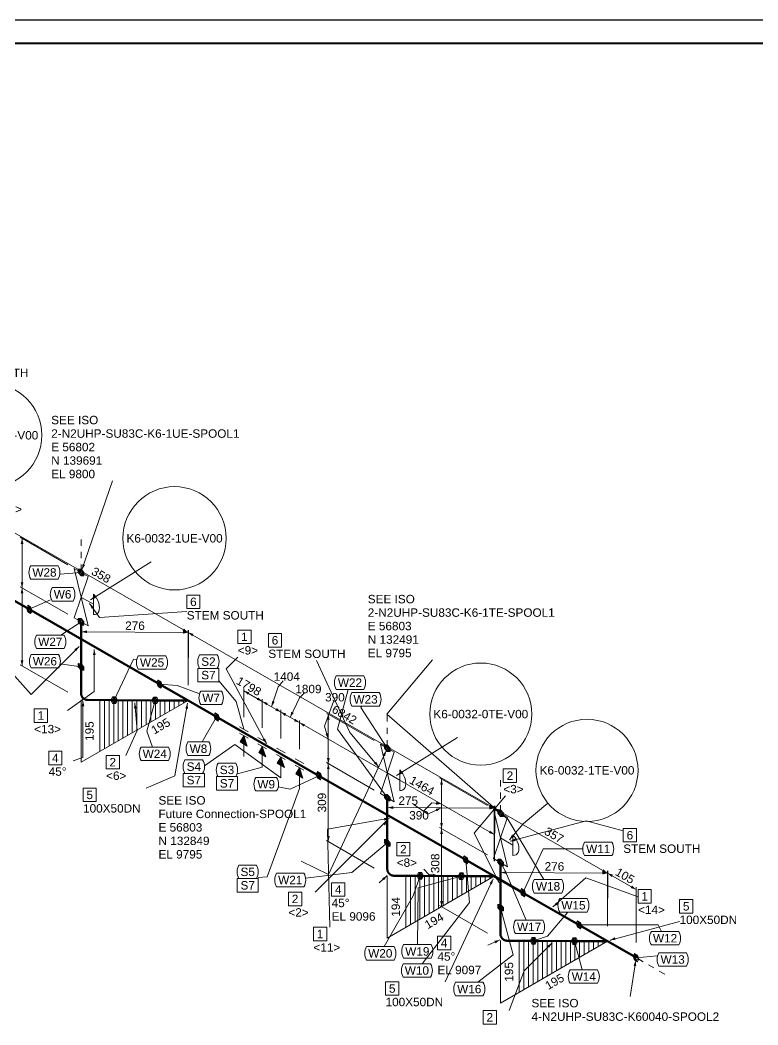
# Model space of a CAD drawing. Header units: metres. Extents: x 6 to 600, y 9 to 429.
# Drawn here: x 189.5 to 391, y 154.8 to 429.1 of the extents above; entities that cross this region are included whole.
import ezdxf
from ezdxf.enums import TextEntityAlignment as Align

# ---------------------------------------------------------------- set-up
doc = ezdxf.new("R2010")
doc.units = ezdxf.units.M
doc.header["$MEASUREMENT"] = 0
for name, color, linetype, lineweight in [('CONTINUATION', 7, 'Continuous', 0), ('DIM', 7, 'Continuous', 0), ('INSTRUMENT', 3, 'Continuous', 20), ('JONTNO', 2, 'Continuous', 0), ('LEADLINE', 2, 'Continuous', 0), ('MESSAGE', 2, 'Continuous', 0), ('Pipe', 1, 'Continuous', 50), ('PTNO', 2, 'Continuous', 0), ('SKEW_HATCH', 7, 'Continuous', 20), ('SYMBOL', 7, 'Continuous', 0)]:
    doc.layers.add(name, color=color, linetype=linetype, lineweight=lineweight)
doc.styles.add('Arial', font='')
doc.styles.get('Arial').set_extended_font_data('Arial')

msp = doc.modelspace()

# ---------------------------------------------------------------- linework, layer by layer
msp.add_lwpolyline([(6.22, 9.07), (600.22, 9.07), (600.22, 429.07), (6.22, 429.07)], close=True)
msp.add_lwpolyline([(12.57, 15.42, 0.508, 0.508, 0), (593.87, 15.42, 0.508, 0.508, 0), (593.87, 422.72, 0.508, 0.508, 0), (12.57, 422.72, 0.508, 0.508, 0)], format="xyseb", close=True)
at = {"layer": 'CONTINUATION'}
for points in [[(206.19, 287.33), (206.19, 285.63)], [(206.19, 283.93), (206.19, 282.23)], [(206.19, 280.53), (206.19, 278.83)], [(289.83, 239.36), (289.83, 237.66)], [(289.83, 235.96), (289.83, 234.26)], [(289.83, 232.56), (289.83, 230.86)], [(320.75, 221.63), (320.75, 219.93)], [(320.75, 218.23), (320.75, 216.53)], [(320.75, 214.83), (320.75, 213.13)], [(359.68, 172.09), (358.21, 172.94)], [(362.63, 170.4), (361.15, 171.25)], [(365.58, 168.71), (364.1, 169.55)]]:
    msp.add_lwpolyline(points, dxfattribs=at)
at = {"layer": 'DIM'}
for p, q in [((235.41, 261.97), (184.21, 291.33)), ((202.59, 280.41), (189.56, 287.93)), ((190.08, 287.63), (190.08, 274.13)), ((202.59, 266.91), (189.56, 274.43)), ((202.59, 266.91), (189.56, 274.43)), ((190.08, 274.13), (190.08, 252.83)), ((206.22, 247.69), (206.3, 262.73)), ((206.3, 262.13), (235.51, 261.97)), ((235.41, 247.53), (235.41, 262.57)), ((235.41, 247.53), (235.41, 262.57)), ((319.04, 214), (235.41, 261.97)), ((235.43, 247.53), (235.52, 262.57)), ((202.59, 245.61), (189.56, 253.13)), ((250.62, 238.81), (250.62, 246.65)), ((255.68, 243.14), (250.62, 246.05)), ((255.68, 235.9), (255.68, 243.74)), ((255.68, 235.9), (255.68, 243.74)), ((260.75, 240.23), (255.68, 243.14)), ((260.75, 232.99), (260.75, 240.83)), ((260.75, 232.99), (260.75, 240.83)), ((265.82, 237.33), (260.75, 240.23)), ((286.23, 232.44), (273.2, 239.96)), ((273.72, 239.66), (273.72, 226.16)), ((265.82, 230.08), (265.82, 237.93)), ((265.82, 230.08), (265.82, 237.93)), ((319.04, 206.8), (265.82, 237.33)), ((286.23, 218.94), (273.2, 226.46)), ((286.23, 218.94), (273.2, 226.46)), ((273.72, 226.16), (273.72, 204.86)), ((317.15, 214.71), (304.12, 222.23)), ((304.64, 221.93), (304.64, 208.43)), ((289.85, 199.72), (289.94, 214.76)), ((289.93, 214.16), (319.15, 214)), ((319.04, 199.56), (319.04, 214.6)), ((319.04, 199.56), (319.04, 214.6)), ((349.96, 196.26), (319.04, 214)), ((319.07, 199.56), (319.15, 214.6)), ((317.15, 201.21), (304.12, 208.73)), ((317.15, 201.21), (304.12, 208.73)), ((304.64, 208.43), (304.64, 187.13)), ((319.04, 199.56), (319.04, 207.4)), ((286.23, 197.64), (273.2, 205.16)), ((320.77, 181.99), (320.86, 197.03)), ((320.85, 196.43), (350.07, 196.26)), ((349.96, 181.82), (349.96, 196.86)), ((349.96, 181.82), (349.96, 196.86)), ((357.77, 191.79), (349.96, 196.26)), ((349.99, 181.82), (350.07, 196.86)), ((357.77, 177.34), (357.77, 192.39)), ((317.15, 179.91), (304.12, 187.43))]:
    msp.add_line(p, q, dxfattribs=at)
for points in [[(190.08, 287.63), (190.46, 286.13), (189.71, 286.13)], [(190.08, 274.13), (189.71, 275.63), (190.46, 275.63)], [(190.08, 274.13), (190.46, 272.63), (189.71, 272.63)], [(206.3, 262.13), (207.8, 262.5), (207.79, 261.75)], [(235.41, 261.97), (233.92, 262.39), (234.29, 263.04)], [(235.51, 261.97), (234.01, 261.6), (234.02, 262.35)], [(235.41, 261.97), (236.9, 261.55), (236.52, 260.9)], [(190.08, 252.83), (189.71, 254.33), (190.46, 254.33)], [(250.62, 246.05), (252.1, 245.63), (251.73, 244.98)], [(255.68, 243.14), (254.2, 243.56), (254.57, 244.21)], [(255.68, 243.14), (257.17, 242.72), (256.8, 242.07)], [(260.75, 240.23), (259.27, 240.65), (259.64, 241.3)], [(260.75, 240.23), (262.24, 239.81), (261.87, 239.16)], [(273.72, 239.66), (274.09, 238.16), (273.34, 238.16)], [(265.82, 237.33), (264.33, 237.75), (264.71, 238.4)], [(265.82, 237.33), (267.31, 236.9), (266.94, 236.25)], [(273.72, 226.16), (273.34, 227.66), (274.09, 227.66)], [(273.72, 226.16), (274.09, 224.66), (273.34, 224.66)], [(304.64, 221.93), (305.01, 220.43), (304.26, 220.43)], [(289.93, 214.16), (291.43, 214.53), (291.43, 213.78)], [(319.04, 214), (317.56, 214.42), (317.93, 215.07)], [(319.15, 214), (317.65, 213.63), (317.65, 214.38)], [(319.04, 214), (320.53, 213.58), (320.16, 212.93)], [(304.64, 208.43), (304.26, 209.93), (305.01, 209.93)], [(304.64, 208.43), (305.01, 206.93), (304.26, 206.93)], [(273.72, 204.86), (273.34, 206.36), (274.09, 206.36)], [(319.04, 206.8), (317.56, 207.22), (317.93, 207.87)], [(320.85, 196.43), (322.35, 196.79), (322.35, 196.04)], [(349.96, 196.26), (348.48, 196.68), (348.85, 197.34)], [(350.07, 196.26), (348.57, 195.9), (348.57, 196.65)], [(349.96, 196.26), (351.45, 195.84), (351.08, 195.19)], [(357.77, 191.79), (356.28, 192.21), (356.66, 192.86)], [(304.64, 187.13), (304.26, 188.63), (305.01, 188.63)]]:
    msp.add_solid(points, dxfattribs=at)
at = {"layer": 'INSTRUMENT'}
for points in [[(208.1, 263.73), (204.3, 279.42)], [(204.3, 279.42), (206.19, 278.33)], [(208.1, 277.23), (204.3, 265.92)], [(206.19, 278.33), (208.1, 277.23)], [(206.17, 271.59), (209.58, 269.63)], [(209.58, 272.44), (210.03, 271.9)], [(209.58, 272.44), (209.58, 266.81)], [(210.03, 271.9), (210.44, 271.29)], [(210.44, 271.29), (210.77, 270.64)], [(210.77, 270.64), (211.02, 269.95)], [(211.02, 269.95), (211.16, 269.31)], [(211.16, 269.31), (211.22, 268.68)], [(210.03, 266.82), (209.58, 266.81)], [(210.44, 266.96), (210.03, 266.82)], [(210.77, 267.23), (210.44, 266.96)], [(211.02, 267.62), (210.77, 267.23)], [(211.16, 268.11), (211.02, 267.62)], [(211.22, 268.68), (211.16, 268.11)], [(204.3, 265.92), (208.1, 263.73)], [(291.74, 215.76), (287.94, 231.45)], [(287.94, 231.45), (289.83, 230.36)], [(289.83, 230.36), (291.74, 229.26)], [(291.74, 229.26), (287.94, 217.95)], [(289.81, 223.62), (293.22, 221.65)], [(293.22, 224.47), (293.67, 223.93)], [(293.22, 224.47), (293.22, 218.84)], [(293.67, 223.93), (294.08, 223.32)], [(294.08, 223.32), (294.41, 222.67)], [(294.41, 222.67), (294.66, 221.98)], [(294.66, 219.65), (294.41, 219.26)], [(294.66, 221.98), (294.8, 221.34)], [(294.8, 220.14), (294.66, 219.65)], [(294.8, 221.34), (294.86, 220.71)], [(294.86, 220.71), (294.8, 220.14)], [(287.94, 217.95), (291.74, 215.76)], [(293.67, 218.85), (293.22, 218.84)], [(294.08, 218.99), (293.67, 218.85)], [(294.41, 219.26), (294.08, 218.99)], [(322.66, 198.02), (318.86, 213.72)], [(318.86, 213.72), (320.75, 212.63)], [(322.66, 211.52), (318.86, 200.22)], [(320.75, 212.63), (322.66, 211.52)], [(320.73, 205.89), (324.14, 203.92)], [(324.14, 206.73), (324.59, 206.19)], [(324.14, 206.73), (324.14, 201.11)], [(324.59, 206.19), (325, 205.58)], [(325, 205.58), (325.33, 204.93)], [(325.33, 204.93), (325.58, 204.25)], [(325.58, 204.25), (325.72, 203.6)], [(325.72, 203.6), (325.78, 202.97)], [(325.78, 202.97), (325.72, 202.4)], [(318.86, 200.22), (322.66, 198.02)], [(324.59, 201.12), (324.14, 201.11)], [(325, 201.25), (324.59, 201.12)], [(325.33, 201.52), (325, 201.25)], [(325.58, 201.92), (325.33, 201.52)], [(325.72, 202.4), (325.58, 201.92)]]:
    msp.add_lwpolyline(points, dxfattribs=at)
at = {"layer": 'JONTNO'}
for p, q in [((192.45, 280.16), (199.94, 280.16)), ((192.45, 276.48), (199.94, 276.48)), ((198.29, 274.19), (204.01, 274.19)), ((198.29, 270.51), (204.01, 270.51)), ((194.05, 261.23), (201.55, 261.23)), ((192.57, 255.93), (200.07, 255.93)), ((194.05, 257.55), (201.55, 257.55)), ((221.83, 255.59), (229.33, 255.59)), ((238.55, 255.83), (243.38, 255.83)), ((192.57, 252.25), (200.07, 252.25)), ((221.83, 251.91), (229.33, 251.91)), ((238.55, 252.15), (243.38, 252.15)), ((275.88, 250.09), (283.37, 250.09)), ((238.86, 245.95), (244.58, 245.95)), ((275.88, 246.41), (283.37, 246.41)), ((280.15, 245.53), (287.64, 245.53)), ((238.86, 242.27), (244.58, 242.27)), ((280.15, 241.85), (287.64, 241.85)), ((222.57, 230.66), (230.07, 230.66)), ((235.39, 232.06), (241.1, 232.06)), ((235.39, 228.38), (241.1, 228.38)), ((222.57, 226.98), (230.07, 226.98)), ((234.57, 227.17), (239.4, 227.17)), ((243.62, 226.28), (248.45, 226.28)), ((234.57, 223.49), (239.4, 223.49)), ((243.62, 222.6), (248.45, 222.6)), ((253.89, 222.37), (259.6, 222.37)), ((253.89, 218.69), (259.6, 218.69)), ((343.69, 204.72), (351.18, 204.72)), ((343.69, 201.04), (351.18, 201.04)), ((249.28, 198.45), (254.11, 198.45)), ((249.28, 194.77), (254.11, 194.77)), ((259.57, 196.22), (267.07, 196.22)), ((259.57, 192.54), (267.07, 192.54)), ((329.97, 194.5), (337.46, 194.5)), ((329.97, 190.82), (337.46, 190.82)), ((336.91, 189.33), (344.4, 189.33)), ((336.91, 185.65), (344.4, 185.65)), ((324.81, 183.43), (332.3, 183.43)), ((324.81, 179.75), (332.3, 179.75)), ((361.93, 180.33), (369.43, 180.33)), ((284.16, 176.21), (291.66, 176.21)), ((294.28, 176.74), (301.77, 176.74)), ((361.93, 176.65), (369.43, 176.65)), ((294.28, 173.06), (301.77, 173.06)), ((364.01, 174.53), (371.5, 174.53)), ((284.16, 172.53), (291.66, 172.53)), ((294.16, 171.53), (301.65, 171.53)), ((364.01, 170.85), (371.5, 170.85)), ((294.16, 167.85), (301.65, 167.85)), ((339.75, 169.87), (347.24, 169.87)), ((308.47, 166.46), (315.96, 166.46)), ((339.75, 166.19), (347.24, 166.19)), ((308.47, 162.78), (315.96, 162.78))]:
    msp.add_line(p, q, dxfattribs=at)
for points in [[(238.09, 248.47), (238.09, 252.15), (243.84, 252.15), (243.84, 248.47)], [(234.11, 219.81), (234.11, 223.49), (239.86, 223.49), (239.86, 219.81)], [(243.16, 218.92), (243.16, 222.6), (248.91, 222.6), (248.91, 218.92)], [(248.82, 191.09), (248.82, 194.77), (254.57, 194.77), (254.57, 191.09)]]:
    msp.add_lwpolyline(points, close=True, dxfattribs=at)
for centre, start, end in [((195.64, 278.32), 150, 210), ((196.76, 278.32), 330, 30), ((201.48, 272.35), 150, 210), ((200.82, 272.35), 330, 30), ((197.24, 259.39), 150, 210), ((198.36, 259.39), 330, 30), ((195.76, 254.09), 150, 210), ((196.88, 254.09), 330, 30), ((225.02, 253.75), 150, 210), ((226.14, 253.75), 330, 30), ((241.74, 253.99), 150, 210), ((240.2, 253.99), 330, 30), ((279.07, 248.25), 150, 210), ((280.19, 248.25), 330, 30), ((242.05, 244.11), 150, 210), ((241.39, 244.11), 330, 30), ((283.33, 243.69), 150, 210), ((284.45, 243.69), 330, 30), ((225.76, 228.82), 150, 210), ((226.88, 228.82), 330, 30), ((238.57, 230.22), 150, 210), ((237.92, 230.22), 330, 30), ((237.75, 225.33), 150, 210), ((236.21, 225.33), 330, 30), ((246.8, 224.44), 150, 210), ((245.26, 224.44), 330, 30), ((257.08, 220.53), 150, 210), ((256.42, 220.53), 330, 30), ((346.87, 202.88), 150, 210), ((347.99, 202.88), 330, 30), ((252.46, 196.61), 150, 210), ((250.92, 196.61), 330, 30), ((262.76, 194.38), 150, 210), ((263.88, 194.38), 330, 30), ((333.16, 192.66), 150, 210), ((334.27, 192.66), 330, 30), ((340.1, 187.49), 150, 210), ((341.22, 187.49), 330, 30), ((327.99, 181.59), 150, 210), ((329.11, 181.59), 330, 30), ((365.12, 178.49), 150, 210), ((366.24, 178.49), 330, 30), ((287.35, 174.37), 150, 210), ((288.47, 174.37), 330, 30), ((297.46, 174.9), 150, 210), ((298.58, 174.9), 330, 30), ((367.19, 172.69), 150, 210), ((368.31, 172.69), 330, 30), ((297.35, 169.69), 150, 210), ((298.47, 169.69), 330, 30), ((342.93, 168.03), 150, 210), ((344.05, 168.03), 330, 30), ((311.65, 164.62), 150, 210), ((312.77, 164.62), 330, 30)]:
    msp.add_arc(centre, 3.68, start, end, dxfattribs=at)
at = {"layer": 'LEADLINE'}
for p, q in [((214.81, 303.35), (206.44, 279.04)), ((225.32, 281.24), (208.74, 270.88)), ((200.4, 277.82), (206.2, 278.32)), ((197.83, 270.86), (192.03, 268.26)), ((211.23, 266.01), (208.53, 269.87)), ((235.05, 267.67), (211.23, 266.01)), ((200.63, 261.23), (206.19, 264.84)), ((192.56, 245.05), (205.66, 258.15)), ((209.81, 245.8), (209.81, 257.3)), ((248.99, 255.24), (245.79, 252.03)), ((185.84, 252.52), (192.56, 245.05)), ((200.53, 253.42), (206.2, 252.53)), ((220.55, 254.64), (215.2, 243.49)), ((221.37, 254.5), (220.55, 254.64)), ((270.45, 254.28), (279.63, 234.61)), ((302.18, 254.49), (289.7, 239.62)), ((245.79, 252.03), (256.83, 231.54)), ((232.45, 247.43), (227.61, 247.85)), ((238.4, 245.3), (232.45, 247.43)), ((243.84, 248.72), (248.54, 243.13)), ((260.06, 247.14), (258.22, 241.69)), ((261.41, 248.75), (260.06, 247.14)), ((202.53, 240.64), (209.81, 245.8)), ((267.13, 245.36), (265.83, 244.06)), ((279.13, 246.41), (276.23, 235.58)), ((206.72, 227.83), (206.72, 243.31)), ((221.52, 235.2), (220.87, 242.7)), ((224.15, 235), (226.4, 243.41)), ((231.78, 222.8), (235.28, 242.63)), ((248.54, 243.13), (250.62, 235.55)), ((265.83, 244.06), (263.29, 238.78)), ((275.1, 243.12), (272.65, 236.4)), ((282.83, 241.85), (282.61, 241.47)), ((282.61, 241.47), (289.83, 230.35)), ((239.3, 232.06), (243.22, 238.89)), ((289.7, 239.62), (320.18, 213.12)), ((272.65, 236.4), (273.72, 232.91)), ((218.39, 228.37), (221.52, 235.2)), ((225.68, 230.66), (224.15, 235)), ((276.23, 235.58), (289.82, 216.87)), ((279.63, 234.61), (287.46, 225.28)), ((308.96, 233.27), (292.37, 222.91)), ((239.86, 225.5), (248.19, 231.33)), ((248.19, 231.33), (260.75, 222.31)), ((204.02, 226.94), (206.72, 227.83)), ((273.76, 195.9), (289.51, 229.68)), ((248.91, 223.38), (255.68, 225.22)), ((224.01, 219.45), (231.78, 222.8)), ((263.28, 219.18), (271.16, 222.86)), ((257.04, 195.26), (265.82, 219.4)), ((260.06, 219.85), (263.28, 219.18)), ((322.1, 217.35), (313.53, 207.14)), ((297.2, 214.89), (300.85, 212.33)), ((299.68, 213.19), (301.98, 215.41)), ((300.85, 212.33), (304.54, 214.08)), ((301.98, 215.41), (304.64, 215.18)), ((333.69, 215.36), (326.93, 209.69)), ((273.52, 208.25), (290.46, 211.24)), ((322.71, 210.98), (320.75, 212.62)), ((270.17, 191.05), (289.83, 210.71)), ((289.83, 210.71), (289.83, 210.71)), ((332.61, 194.5), (322.71, 210.98)), ((326.93, 209.69), (323.15, 205.34)), ((344.16, 210.53), (323.38, 204.97)), ((354.26, 207.83), (344.16, 210.53)), ((274.14, 181.5), (273.52, 208.25)), ((313.53, 207.14), (320.41, 193.65)), ((280.17, 196.45), (289.83, 204.55)), ((332.35, 202.88), (326.86, 190.92)), ((343.23, 202.88), (332.35, 202.88)), ((266.28, 199.55), (273.76, 195.9)), ((312.26, 188.28), (311.24, 199.88)), ((322.12, 196.75), (320.74, 199.13)), ((254.57, 195.03), (257.04, 195.26)), ((267.53, 194.89), (280.17, 196.45)), ((287.63, 193.64), (289.8, 195.58)), ((296.86, 190.11), (298.83, 195.52)), ((298.22, 192.28), (310.04, 195.44)), ((299.76, 197.3), (301.2, 195.86)), ((301.2, 195.86), (303.69, 195.57)), ((305.62, 166.61), (318.73, 194.72)), ((327.77, 183.43), (322.12, 196.75)), ((344.07, 194.94), (335.07, 187.03)), ((358.3, 189.76), (344.07, 194.94)), ((298.04, 176.74), (298.22, 192.28)), ((288.96, 176.21), (296.86, 190.11)), ((299.33, 171.53), (312.26, 188.28)), ((324.19, 173.97), (320.74, 186.84)), ((339.11, 185.65), (333.58, 179.05)), ((363.79, 182.14), (342.16, 182.14)), ((369.64, 183.02), (350.81, 177.98)), ((364.73, 180.33), (363.79, 182.14)), ((333.58, 179.05), (329.75, 177.78)), ((317.27, 176.57), (320.59, 178.05)), ((327.17, 169.56), (334.83, 177.22)), ((343.01, 169.87), (340.96, 177.71)), ((350.81, 177.98), (350.67, 177.92)), ((314.57, 166.46), (324.19, 173.97)), ((363.55, 173.69), (357.77, 173.18)), ((356.13, 162.62), (357.66, 172.44)), ((323.1, 158.75), (327.17, 169.56))]:
    msp.add_line(p, q, dxfattribs=at)
for points in [[(206.44, 279.04), (206.57, 280.58), (207.28, 280.34)], [(208.74, 270.88), (209.81, 271.99), (210.21, 271.35)], [(208.53, 269.87), (209.7, 268.85), (209.09, 268.42)], [(205.66, 258.15), (204.87, 256.83), (204.34, 257.36)], [(209.81, 257.3), (210.19, 255.8), (209.44, 255.8)], [(206.72, 243.31), (207.09, 241.81), (206.34, 241.81)], [(220.87, 242.7), (221.37, 241.24), (220.62, 241.18)], [(235.28, 242.63), (235.39, 241.09), (234.65, 241.22)], [(258.22, 241.69), (258.34, 243.23), (259.05, 242.99)], [(263.29, 238.78), (263.6, 240.29), (264.28, 239.97)], [(273.72, 232.91), (272.92, 234.24), (273.64, 234.46)], [(256.83, 231.54), (255.79, 232.68), (256.45, 233.04)], [(289.51, 229.68), (289.22, 228.16), (288.54, 228.48)], [(287.46, 225.28), (286.2, 226.19), (286.78, 226.67)], [(292.37, 222.91), (293.45, 224.02), (293.84, 223.38)], [(304.54, 214.08), (303.35, 213.1), (303.02, 213.78)], [(304.64, 215.18), (303.11, 214.93), (303.18, 215.68)], [(320.18, 213.12), (318.8, 213.82), (319.3, 214.39)], [(290.46, 211.24), (289.05, 210.61), (288.92, 211.35)], [(289.83, 210.71), (289.23, 209.29), (288.63, 209.74)], [(323.15, 205.34), (323.85, 206.72), (324.42, 206.23)], [(323.38, 204.97), (324.73, 205.72), (324.93, 204.99)], [(289.8, 195.58), (288.93, 194.3), (288.43, 194.86)], [(303.69, 195.57), (302.16, 195.37), (302.24, 196.11)], [(318.73, 194.72), (318.43, 193.2), (317.75, 193.52)], [(320.41, 193.65), (319.39, 194.81), (320.06, 195.15)], [(335.07, 187.03), (335.95, 188.3), (336.44, 187.74)], [(350.67, 177.92), (351.94, 178.8), (352.2, 178.09)], [(320.59, 178.05), (319.37, 177.09), (319.07, 177.78)], [(334.83, 177.22), (334.03, 175.89), (333.5, 176.42)], [(357.66, 172.44), (357.8, 170.9), (357.06, 171.02)]]:
    msp.add_solid(points, dxfattribs=at)
at = {"layer": 'MESSAGE'}
for centre, radius in [((181.38, 315.76), 14.1), ((231.73, 287.64), 14.1), ((315.36, 239.67), 13.93), ((344.36, 224.31), 13.93)]:
    msp.add_circle(centre, radius, dxfattribs=at)
at = {"layer": 'Pipe'}
for points in [[(184.21, 272.73), (192.02, 268.26)], [(227.6, 247.85), (192.02, 268.26)], [(206.19, 264.83), (206.19, 252.53)], [(206.19, 252.53), (206.19, 245.33)], [(235.41, 243.37), (227.6, 247.85)], [(206.19, 245.33), (206.19, 245.24), (206.2, 245.15), (206.21, 245.06), (206.23, 244.97), (206.25, 244.88), (206.27, 244.79), (206.3, 244.71), (206.34, 244.62), (206.38, 244.54), (206.42, 244.46), (206.46, 244.38), (206.51, 244.3), (206.57, 244.23), (206.63, 244.16), (206.69, 244.09), (206.75, 244.03), (206.82, 243.96), (206.89, 243.91), (206.96, 243.85), (207.04, 243.8), (207.12, 243.75), (207.2, 243.71), (207.28, 243.67), (207.37, 243.64), (207.45, 243.61), (207.54, 243.58), (207.63, 243.56), (207.72, 243.55), (207.81, 243.53), (207.9, 243.53), (207.99, 243.52)], [(215.19, 243.48), (207.99, 243.52)], [(215.19, 243.48), (226.41, 243.42)], [(235.41, 243.37), (226.41, 243.42)], [(235.41, 243.37), (243.22, 238.89)], [(271.17, 222.86), (243.22, 238.89)], [(271.17, 222.86), (311.24, 199.88)], [(289.83, 204.56), (289.83, 216.86)], [(289.83, 204.56), (289.83, 197.36)], [(319.04, 195.4), (311.24, 199.88)], [(320.75, 186.83), (320.75, 199.13)], [(289.83, 197.36), (289.83, 197.27), (289.84, 197.18), (289.85, 197.09), (289.86, 197), (289.89, 196.91), (289.91, 196.82), (289.94, 196.74), (289.97, 196.65), (290.01, 196.57), (290.05, 196.49), (290.1, 196.41), (290.15, 196.33), (290.2, 196.26), (290.26, 196.19), (290.32, 196.12), (290.39, 196.05), (290.45, 195.99), (290.53, 195.94), (290.6, 195.88), (290.68, 195.83), (290.75, 195.78), (290.83, 195.74), (290.92, 195.7), (291, 195.67), (291.09, 195.64), (291.18, 195.61), (291.27, 195.59), (291.35, 195.58), (291.45, 195.56), (291.54, 195.56), (291.63, 195.55)], [(298.83, 195.51), (291.63, 195.55)], [(310.04, 195.45), (298.83, 195.51)], [(319.04, 195.4), (310.04, 195.45)], [(319.04, 195.4), (326.85, 190.92)], [(342.16, 182.14), (326.85, 190.92)], [(320.75, 186.83), (320.75, 179.63)], [(349.96, 177.66), (342.16, 182.14)], [(320.75, 179.63), (320.75, 179.54), (320.76, 179.45), (320.77, 179.35), (320.78, 179.26), (320.81, 179.18), (320.83, 179.09), (320.86, 179), (320.89, 178.92), (320.93, 178.83), (320.97, 178.75), (321.02, 178.67), (321.07, 178.6), (321.12, 178.52), (321.18, 178.45), (321.24, 178.38), (321.31, 178.32), (321.37, 178.26), (321.45, 178.2), (321.52, 178.15), (321.59, 178.1), (321.67, 178.05), (321.75, 178.01), (321.84, 177.97), (321.92, 177.93), (322.01, 177.9), (322.1, 177.88), (322.18, 177.86), (322.27, 177.84), (322.37, 177.83), (322.46, 177.82), (322.55, 177.82)], [(329.75, 177.78), (322.55, 177.82)], [(340.96, 177.71), (329.75, 177.78)], [(349.96, 177.66), (340.96, 177.71)], [(349.96, 177.66), (357.77, 173.19)]]:
    msp.add_lwpolyline(points, dxfattribs=at)
at = {"layer": 'PTNO'}
for points in [[(235.05, 268.47), (235.05, 272.15), (238.67, 272.15), (238.67, 268.47)], [(248.99, 258.91), (248.99, 262.59), (252.61, 262.59), (252.61, 258.91)], [(257.34, 257.96), (257.34, 261.64), (260.96, 261.64), (260.96, 257.96)], [(193.4, 237.41), (193.4, 241.09), (197.02, 241.09), (197.02, 237.41)], [(197.35, 225.83), (197.35, 229.51), (200.96, 229.51), (200.96, 225.83)], [(213.03, 224.69), (213.03, 228.37), (216.65, 228.37), (216.65, 224.69)], [(321.51, 221.03), (321.51, 224.71), (325.13, 224.71), (325.13, 221.03)], [(206.74, 215.77), (206.74, 219.45), (210.36, 219.45), (210.36, 215.77)], [(354.26, 204.77), (354.26, 208.45), (357.88, 208.45), (357.88, 204.77)], [(292.4, 200.97), (292.4, 204.65), (296.02, 204.65), (296.02, 200.97)], [(274.63, 189.96), (274.63, 193.64), (278.25, 193.64), (278.25, 189.96)], [(262.82, 187.38), (262.82, 191.06), (266.44, 191.06), (266.44, 187.38)], [(358.3, 188.1), (358.3, 191.78), (361.91, 191.78), (361.91, 188.1)], [(369.64, 185.36), (369.64, 189.04), (373.26, 189.04), (373.26, 185.36)], [(269.66, 177.82), (269.66, 181.5), (273.28, 181.5), (273.28, 177.82)], [(303.52, 175.35), (303.52, 179.03), (307.14, 179.03), (307.14, 175.35)], [(289.35, 162.93), (289.35, 166.61), (292.97, 166.61), (292.97, 162.93)], [(316.01, 155.07), (316.01, 158.75), (319.63, 158.75), (319.63, 155.07)]]:
    msp.add_lwpolyline(points, close=True, dxfattribs=at)
at = {"layer": 'SKEW_HATCH'}
for p, q in [((206.19, 243.53), (206.19, 226.5)), ((206.19, 226.5), (235.41, 243.37)), ((211.29, 243.51), (211.29, 229.45)), ((212.56, 243.5), (212.56, 230.18)), ((213.83, 243.49), (213.83, 230.91)), ((215.1, 243.48), (215.1, 231.65)), ((216.37, 243.48), (216.37, 232.38)), ((217.64, 243.47), (217.64, 233.11)), ((218.91, 243.46), (218.91, 233.84)), ((220.18, 243.46), (220.18, 234.58)), ((221.45, 243.45), (221.45, 235.31)), ((222.72, 243.44), (222.72, 236.04)), ((223.99, 243.43), (223.99, 236.78)), ((225.26, 243.43), (225.26, 237.51)), ((226.52, 243.42), (226.52, 238.24)), ((227.79, 243.41), (227.79, 238.97)), ((229.06, 243.41), (229.06, 239.71)), ((230.33, 243.4), (230.33, 240.44)), ((231.6, 243.39), (231.6, 241.17)), ((232.87, 243.38), (232.87, 241.9)), ((234.14, 243.38), (234.14, 242.64)), ((289.83, 195.56), (289.83, 178.53)), ((289.83, 178.53), (319.04, 195.4)), ((294.93, 195.53), (294.93, 181.48)), ((296.2, 195.53), (296.2, 182.21)), ((297.47, 195.52), (297.47, 182.94)), ((298.74, 195.51), (298.74, 183.67)), ((300.01, 195.51), (300.01, 184.41)), ((301.28, 195.5), (301.28, 185.14)), ((302.55, 195.49), (302.55, 185.87)), ((303.81, 195.48), (303.81, 186.61)), ((305.08, 195.48), (305.08, 187.34)), ((306.35, 195.47), (306.35, 188.07)), ((307.62, 195.46), (307.62, 188.8)), ((308.89, 195.46), (308.89, 189.54)), ((310.16, 195.45), (310.16, 190.27)), ((311.43, 195.44), (311.43, 191)), ((312.7, 195.43), (312.7, 191.73)), ((313.97, 195.43), (313.97, 192.47)), ((315.24, 195.42), (315.24, 193.2)), ((316.51, 195.41), (316.51, 193.93)), ((317.78, 195.41), (317.78, 194.67)), ((320.75, 177.83), (320.75, 160.8)), ((320.75, 160.8), (349.96, 177.66)), ((325.85, 177.8), (325.85, 163.74)), ((327.12, 177.79), (327.12, 164.47)), ((328.39, 177.79), (328.39, 165.21)), ((329.66, 177.78), (329.66, 165.94)), ((330.93, 177.77), (330.93, 166.67)), ((332.2, 177.76), (332.2, 167.41)), ((333.47, 177.76), (333.47, 168.14)), ((334.73, 177.75), (334.73, 168.87)), ((336, 177.74), (336, 169.6)), ((337.27, 177.74), (337.27, 170.34)), ((338.54, 177.73), (338.54, 171.07)), ((339.81, 177.72), (339.81, 171.8)), ((341.08, 177.71), (341.08, 172.53)), ((342.35, 177.71), (342.35, 173.27)), ((343.62, 177.7), (343.62, 174)), ((344.89, 177.69), (344.89, 174.73)), ((346.16, 177.69), (346.16, 175.47)), ((347.43, 177.68), (347.43, 176.2)), ((348.7, 177.67), (348.7, 176.93))]:
    msp.add_line(p, q, dxfattribs=at)
at = {"layer": 'SYMBOL'}
for points in [[(205.42, 278.32), (205.42, 279.23)], [(205.42, 279.23), (206.19, 279.22)], [(206.97, 277.42), (205.42, 279.23)], [(205.42, 279.23), (206.19, 277.43)], [(205.42, 278.32), (206.19, 279.22)], [(206.19, 277.87), (205.42, 278.32)], [(206.19, 277.43), (205.42, 278.32)], [(206.19, 279.22), (206.97, 278.33)], [(206.19, 279.22), (206.97, 277.42)], [(206.19, 277.43), (206.97, 278.33)], [(206.97, 278.33), (206.19, 277.87)], [(206.97, 277.42), (206.19, 277.43)], [(206.97, 278.33), (206.97, 277.42)], [(191.25, 268.7), (191.63, 269.38)], [(191.25, 268.7), (192.42, 268.93)], [(191.63, 269.38), (192.42, 268.93)], [(192.8, 267.81), (191.63, 269.38)], [(191.63, 269.38), (192.42, 268.03)], [(192.42, 268.93), (191.63, 267.59)], [(192.42, 268.93), (192.8, 267.81)], [(191.63, 267.59), (191.25, 268.7)], [(192.42, 267.14), (191.25, 268.7)], [(191.63, 267.59), (192.8, 267.81)], [(192.42, 267.14), (191.63, 267.59)], [(192.42, 268.03), (192.42, 267.14)], [(192.8, 267.81), (192.42, 267.14)], [(205.41, 264.83), (205.41, 265.74)], [(205.41, 265.74), (206.19, 265.73)], [(206.19, 263.94), (205.41, 265.74)], [(205.41, 265.74), (206.96, 263.94)], [(206.19, 265.73), (205.41, 264.83)], [(205.41, 264.83), (206.19, 265.29)], [(206.19, 263.94), (205.41, 264.83)], [(206.19, 265.73), (206.96, 264.85)], [(206.96, 263.94), (206.19, 265.73)], [(206.19, 265.29), (206.96, 264.85)], [(206.96, 264.85), (206.19, 263.94)], [(206.96, 263.94), (206.19, 263.94)], [(206.96, 264.85), (206.96, 263.94)], [(205.42, 252.52), (205.42, 253.43)], [(205.42, 253.43), (206.19, 253.42)], [(206.97, 251.62), (205.42, 253.43)], [(205.42, 253.43), (206.19, 251.63)], [(205.42, 252.52), (206.19, 253.42)], [(206.19, 252.07), (205.42, 252.52)], [(206.19, 251.63), (205.42, 252.52)], [(206.19, 253.42), (206.97, 252.53)], [(206.19, 253.42), (206.97, 251.62)], [(206.19, 251.63), (206.97, 252.53)], [(206.97, 252.53), (206.19, 252.07)], [(206.97, 252.53), (206.97, 251.62)], [(206.97, 251.62), (206.19, 251.63)], [(226.83, 248.29), (227.21, 248.97)], [(226.83, 248.29), (228, 248.52)], [(227.21, 247.18), (226.83, 248.29)], [(228, 246.73), (226.83, 248.29)], [(227.21, 248.97), (228, 248.52)], [(228.38, 247.4), (227.21, 248.97)], [(227.21, 248.97), (228, 247.62)], [(228, 248.52), (227.21, 247.18)], [(227.21, 247.18), (228.38, 247.4)], [(228, 246.73), (227.21, 247.18)], [(228, 248.52), (228.38, 247.4)], [(228, 247.62), (228, 246.73)], [(228.38, 247.4), (228, 246.73)], [(214.3, 243.49), (214.75, 244.39)], [(214.3, 243.49), (215.66, 244.38)], [(215.66, 244.38), (214.74, 242.6)], [(214.75, 244.39), (215.66, 244.38)], [(216.09, 243.48), (214.75, 244.39)], [(214.75, 244.39), (215.65, 243.48)], [(215.66, 244.38), (216.09, 243.48)], [(225.51, 243.43), (225.95, 244.31)], [(226.86, 244.31), (225.51, 243.43)], [(225.94, 242.52), (226.86, 244.31)], [(225.95, 243.42), (225.95, 244.31)], [(225.95, 244.31), (226.86, 244.31)], [(225.95, 244.31), (227.3, 243.42)], [(226.86, 244.31), (227.3, 243.42)], [(214.74, 242.6), (214.3, 243.49)], [(215.65, 242.59), (214.3, 243.49)], [(214.74, 242.6), (216.09, 243.48)], [(215.65, 242.59), (214.74, 242.6)], [(215.65, 243.48), (215.65, 242.59)], [(216.09, 243.48), (215.65, 242.59)], [(225.94, 242.52), (225.51, 243.43)], [(225.51, 243.43), (226.85, 242.52)], [(227.3, 243.42), (225.94, 242.52)], [(226.85, 242.52), (225.94, 242.52)], [(226.85, 242.52), (225.95, 243.42)], [(227.3, 243.42), (226.85, 242.52)], [(242.45, 239.33), (242.83, 240.02)], [(242.45, 239.33), (243.62, 239.56)], [(242.83, 238.23), (242.45, 239.33)], [(243.62, 237.77), (242.45, 239.33)], [(242.83, 240.02), (243.62, 239.56)], [(244, 238.44), (242.83, 240.02)], [(242.83, 240.02), (243.62, 238.66)], [(243.62, 239.56), (242.83, 238.23)], [(243.62, 239.56), (244, 238.44)], [(243.62, 238.66), (243.62, 237.77)], [(242.83, 238.23), (244, 238.44)], [(243.62, 237.77), (242.83, 238.23)], [(244, 238.44), (243.62, 237.77)], [(251.79, 234.86), (249.44, 236.22)], [(251.79, 233.08), (249.44, 234.43)], [(249.64, 232.06), (250.62, 233.75)], [(250.62, 233.75), (249.74, 232)], [(250.62, 233.75), (249.83, 231.95)], [(250.62, 233.75), (249.93, 231.89)], [(250.62, 233.75), (250.03, 231.83)], [(250.62, 233.75), (250.13, 231.78)], [(250.62, 233.75), (250.23, 231.72)], [(250.62, 233.75), (250.32, 231.67)], [(250.62, 233.75), (250.42, 231.61)], [(250.62, 233.75), (250.52, 231.55)], [(250.62, 233.75), (251.58, 230.94)], [(250.62, 233.75), (250.62, 228.12)], [(250.62, 233.75), (251.48, 231)], [(250.62, 233.75), (251.39, 231.06)], [(250.62, 233.75), (251.29, 231.11)], [(250.62, 233.75), (251.19, 231.17)], [(250.62, 233.75), (251.09, 231.22)], [(250.62, 233.75), (251, 231.28)], [(250.62, 233.75), (250.9, 231.34)], [(250.62, 233.75), (250.8, 231.39)], [(250.62, 233.75), (250.7, 231.45)], [(256.86, 231.96), (254.51, 233.31)], [(251.58, 230.94), (249.64, 232.06)], [(256.86, 230.17), (254.51, 231.52)], [(254.71, 229.15), (255.68, 230.84)], [(255.68, 230.84), (254.81, 229.09)], [(255.68, 230.84), (254.9, 229.04)], [(255.68, 230.84), (255, 228.98)], [(255.68, 230.84), (255.1, 228.93)], [(255.68, 230.84), (255.2, 228.87)], [(255.68, 230.84), (255.29, 228.81)], [(255.68, 230.84), (255.39, 228.76)], [(255.68, 230.84), (255.49, 228.7)], [(255.68, 230.84), (255.59, 228.65)], [(255.68, 230.84), (256.65, 228.04)], [(255.68, 230.84), (255.68, 225.22)], [(255.68, 230.84), (256.55, 228.09)], [(255.68, 230.84), (256.46, 228.15)], [(255.68, 230.84), (256.36, 228.2)], [(255.68, 230.84), (256.26, 228.26)], [(255.68, 230.84), (256.16, 228.32)], [(255.68, 230.84), (256.06, 228.37)], [(255.68, 230.84), (255.97, 228.43)], [(255.68, 230.84), (255.87, 228.48)], [(255.68, 230.84), (255.77, 228.54)], [(261.92, 229.05), (259.58, 230.4)], [(289.06, 230.34), (289.06, 231.26)], [(289.06, 231.26), (289.83, 231.25)], [(290.61, 229.45), (289.06, 231.26)], [(289.06, 231.26), (289.83, 229.46)], [(289.06, 230.34), (289.83, 231.25)], [(289.83, 231.25), (290.61, 230.36)], [(289.83, 231.25), (290.61, 229.45)], [(289.83, 229.46), (290.61, 230.36)], [(290.61, 230.36), (289.83, 229.9)], [(290.61, 230.36), (290.61, 229.45)], [(256.65, 228.04), (254.71, 229.15)], [(261.92, 227.26), (259.58, 228.62)], [(259.78, 226.24), (260.75, 227.93)], [(260.75, 227.93), (259.87, 226.19)], [(260.75, 227.93), (259.97, 226.13)], [(260.75, 227.93), (260.07, 226.07)], [(260.75, 227.93), (260.17, 226.02)], [(260.75, 227.93), (260.27, 225.96)], [(260.75, 227.93), (260.36, 225.91)], [(260.75, 227.93), (260.46, 225.85)], [(260.75, 227.93), (260.56, 225.8)], [(260.75, 227.93), (260.66, 225.74)], [(260.75, 227.93), (261.72, 225.13)], [(260.75, 227.93), (260.75, 222.31)], [(260.75, 227.93), (261.62, 225.18)], [(260.75, 227.93), (261.52, 225.24)], [(260.75, 227.93), (261.43, 225.3)], [(260.75, 227.93), (261.33, 225.35)], [(260.75, 227.93), (261.23, 225.41)], [(260.75, 227.93), (261.13, 225.46)], [(260.75, 227.93), (261.04, 225.52)], [(260.75, 227.93), (260.94, 225.58)], [(260.75, 227.93), (260.84, 225.63)], [(289.83, 229.9), (289.06, 230.34)], [(289.83, 229.46), (289.06, 230.34)], [(290.61, 229.45), (289.83, 229.46)], [(261.72, 225.13), (259.78, 226.24)], [(266.99, 226.14), (264.65, 227.5)], [(266.99, 224.35), (264.65, 225.71)], [(264.85, 223.34), (265.82, 225.03)], [(265.82, 225.03), (264.94, 223.28)], [(265.82, 225.03), (265.04, 223.22)], [(265.82, 225.03), (265.14, 223.17)], [(265.82, 225.03), (265.24, 223.11)], [(265.82, 225.03), (265.33, 223.06)], [(265.82, 225.03), (265.43, 223)], [(265.82, 225.03), (265.53, 222.94)], [(265.82, 225.03), (265.63, 222.89)], [(265.82, 225.03), (265.72, 222.83)], [(265.82, 225.03), (266.79, 222.22)], [(265.82, 225.03), (265.82, 219.4)], [(265.82, 225.03), (266.69, 222.28)], [(265.82, 225.03), (266.59, 222.33)], [(265.82, 225.03), (266.5, 222.39)], [(265.82, 225.03), (266.4, 222.45)], [(265.82, 225.03), (266.3, 222.5)], [(265.82, 225.03), (266.2, 222.56)], [(265.82, 225.03), (266.11, 222.61)], [(265.82, 225.03), (266.01, 222.67)], [(265.82, 225.03), (265.91, 222.73)], [(266.79, 222.22), (264.85, 223.34)], [(270.38, 223.31), (270.76, 223.98)], [(271.56, 223.53), (270.38, 223.31)], [(270.76, 222.19), (270.38, 223.31)], [(270.38, 223.31), (271.56, 221.74)], [(270.76, 223.09), (270.76, 223.98)], [(270.76, 223.98), (271.56, 223.53)], [(270.76, 223.98), (271.94, 222.42)], [(270.76, 222.19), (271.56, 223.53)], [(271.56, 221.74), (270.76, 223.09)], [(271.94, 222.42), (270.76, 222.19)], [(271.56, 221.74), (270.76, 222.19)], [(271.56, 223.53), (271.94, 222.42)], [(271.94, 222.42), (271.56, 221.74)], [(289.05, 216.86), (289.05, 217.77)], [(289.05, 217.77), (289.83, 217.76)], [(289.83, 215.97), (289.05, 217.77)], [(289.05, 217.77), (290.6, 215.97)], [(289.83, 217.76), (289.05, 216.86)], [(289.05, 216.86), (289.83, 217.32)], [(289.83, 215.97), (289.05, 216.86)], [(289.83, 217.76), (290.6, 216.88)], [(290.6, 215.97), (289.83, 217.76)], [(289.83, 217.32), (290.6, 216.88)], [(290.6, 216.88), (289.83, 215.97)], [(290.6, 216.88), (290.6, 215.97)], [(290.6, 215.97), (289.83, 215.97)], [(319.98, 212.61), (319.98, 213.52)], [(319.98, 213.52), (320.75, 213.52)], [(319.98, 212.61), (320.75, 213.52)], [(321.53, 211.72), (319.98, 213.52)], [(319.98, 213.52), (320.75, 211.73)], [(320.75, 212.17), (319.98, 212.61)], [(320.75, 211.73), (319.98, 212.61)], [(320.75, 213.52), (321.53, 212.63)], [(320.75, 213.52), (321.53, 211.72)], [(320.75, 211.73), (321.53, 212.63)], [(321.53, 212.63), (320.75, 212.17)], [(321.53, 211.72), (320.75, 211.73)], [(321.53, 212.63), (321.53, 211.72)], [(289.06, 204.55), (289.06, 205.46)], [(289.06, 205.46), (289.83, 205.45)], [(290.61, 203.65), (289.06, 205.46)], [(289.06, 205.46), (289.83, 203.66)], [(289.06, 204.55), (289.83, 205.45)], [(289.83, 204.1), (289.06, 204.55)], [(289.83, 203.66), (289.06, 204.55)], [(289.83, 205.45), (290.61, 204.56)], [(289.83, 205.45), (290.61, 203.65)], [(289.83, 203.66), (290.61, 204.56)], [(290.61, 204.56), (289.83, 204.1)], [(290.61, 203.65), (289.83, 203.66)], [(290.61, 204.56), (290.61, 203.65)], [(310.47, 200.32), (310.85, 201)], [(310.47, 200.32), (311.64, 200.55)], [(310.85, 199.21), (310.47, 200.32)], [(311.64, 198.76), (310.47, 200.32)], [(310.85, 201), (311.64, 200.55)], [(312.02, 199.43), (310.85, 201)], [(310.85, 201), (311.64, 199.65)], [(311.64, 200.55), (310.85, 199.21)], [(311.64, 200.55), (312.02, 199.43)], [(310.85, 199.21), (312.02, 199.43)], [(311.64, 198.76), (310.85, 199.21)], [(311.64, 199.65), (311.64, 198.76)], [(312.02, 199.43), (311.64, 198.76)], [(319.97, 199.13), (319.97, 200.04)], [(319.97, 200.04), (320.75, 200.03)], [(320.75, 198.24), (319.97, 200.04)], [(319.97, 200.04), (321.52, 198.23)], [(320.75, 200.03), (319.97, 199.13)], [(319.97, 199.13), (320.75, 199.59)], [(320.75, 198.24), (319.97, 199.13)], [(320.75, 200.03), (321.52, 199.14)], [(321.52, 198.23), (320.75, 200.03)], [(320.75, 199.59), (321.52, 199.14)], [(321.52, 199.14), (320.75, 198.24)], [(321.52, 198.23), (320.75, 198.24)], [(321.52, 199.14), (321.52, 198.23)], [(297.94, 195.52), (298.38, 196.41)], [(297.94, 195.52), (299.29, 196.41)], [(298.37, 194.63), (297.94, 195.52)], [(299.28, 194.62), (297.94, 195.52)], [(299.29, 196.41), (298.37, 194.63)], [(298.37, 194.63), (299.73, 195.51)], [(298.38, 196.41), (299.29, 196.41)], [(299.73, 195.51), (298.38, 196.41)], [(298.38, 196.41), (299.29, 195.51)], [(299.29, 195.51), (299.28, 194.62)], [(299.73, 195.51), (299.28, 194.62)], [(299.29, 196.41), (299.73, 195.51)], [(309.14, 195.45), (309.59, 196.34)], [(310.5, 196.34), (309.14, 195.45)], [(309.58, 194.55), (309.14, 195.45)], [(309.14, 195.45), (310.49, 194.55)], [(309.58, 195.45), (309.59, 196.34)], [(309.58, 194.55), (310.5, 196.34)], [(310.49, 194.55), (309.58, 195.45)], [(310.93, 195.44), (309.58, 194.55)], [(309.59, 196.34), (310.5, 196.34)], [(309.59, 196.34), (310.93, 195.44)], [(310.93, 195.44), (310.49, 194.55)], [(310.5, 196.34), (310.93, 195.44)], [(299.28, 194.62), (298.37, 194.63)], [(310.49, 194.55), (309.58, 194.55)], [(326.08, 191.36), (326.46, 192.04)], [(326.46, 192.04), (327.25, 191.59)], [(327.63, 190.47), (326.46, 192.04)], [(326.46, 192.04), (327.25, 190.69)], [(326.08, 191.36), (327.25, 191.59)], [(326.46, 190.26), (326.08, 191.36)], [(327.25, 189.8), (326.08, 191.36)], [(327.25, 191.59), (326.46, 190.26)], [(326.46, 190.26), (327.63, 190.47)], [(327.25, 189.8), (326.46, 190.26)], [(327.25, 191.59), (327.63, 190.47)], [(327.25, 190.69), (327.25, 189.8)], [(327.63, 190.47), (327.25, 189.8)], [(319.97, 186.83), (319.97, 187.74)], [(319.97, 187.74), (320.75, 187.73)], [(320.75, 185.94), (319.97, 187.74)], [(319.97, 187.74), (321.52, 185.93)], [(320.75, 187.73), (319.97, 186.83)], [(319.97, 186.83), (320.75, 187.29)], [(320.75, 185.94), (319.97, 186.83)], [(320.75, 187.73), (321.52, 186.84)], [(321.52, 185.93), (320.75, 187.73)], [(320.75, 187.29), (321.52, 186.84)], [(321.52, 186.84), (320.75, 185.94)], [(321.52, 186.84), (321.52, 185.93)], [(321.52, 185.93), (320.75, 185.94)], [(341.39, 182.58), (341.77, 183.27)], [(341.39, 182.58), (342.56, 182.81)], [(341.77, 181.48), (341.39, 182.58)], [(342.56, 181.02), (341.39, 182.58)], [(341.77, 183.27), (342.56, 182.81)], [(342.94, 181.69), (341.77, 183.27)], [(341.77, 183.27), (342.56, 181.91)], [(342.56, 182.81), (341.77, 181.48)], [(341.77, 181.48), (342.94, 181.69)], [(342.56, 181.02), (341.77, 181.48)], [(342.56, 182.81), (342.94, 181.69)], [(342.56, 181.91), (342.56, 181.02)], [(342.94, 181.69), (342.56, 181.02)], [(328.86, 177.78), (329.3, 178.68)], [(328.86, 177.78), (330.21, 178.67)], [(330.21, 178.67), (329.29, 176.89)], [(329.3, 178.68), (330.21, 178.67)], [(330.65, 177.77), (329.3, 178.68)], [(329.3, 178.68), (330.21, 177.77)], [(330.21, 178.67), (330.65, 177.77)], [(340.06, 177.72), (340.51, 178.61)], [(341.42, 178.6), (340.06, 177.72)], [(340.5, 177.72), (340.51, 178.61)], [(340.5, 176.82), (341.42, 178.6)], [(340.51, 178.61), (341.42, 178.6)], [(340.51, 178.61), (341.85, 177.71)], [(341.42, 178.6), (341.85, 177.71)], [(329.29, 176.89), (328.86, 177.78)], [(330.2, 176.89), (328.86, 177.78)], [(329.29, 176.89), (330.65, 177.77)], [(330.2, 176.89), (329.29, 176.89)], [(330.21, 177.77), (330.2, 176.89)], [(330.65, 177.77), (330.2, 176.89)], [(340.5, 176.82), (340.06, 177.72)], [(340.06, 177.72), (341.41, 176.81)], [(341.41, 176.81), (340.5, 177.72)], [(341.85, 177.71), (340.5, 176.82)], [(341.41, 176.81), (340.5, 176.82)], [(341.85, 177.71), (341.41, 176.81)], [(356.99, 173.63), (357.37, 174.3)], [(358.16, 173.85), (356.99, 173.63)], [(357.37, 172.52), (356.99, 173.63)], [(356.99, 173.63), (358.16, 172.06)], [(357.37, 173.42), (357.37, 174.3)], [(357.37, 174.3), (358.16, 173.85)], [(357.37, 174.3), (358.54, 172.74)], [(357.37, 172.52), (358.16, 173.85)], [(358.16, 172.06), (357.37, 173.42)], [(358.16, 173.85), (358.54, 172.74)], [(358.54, 172.74), (357.37, 172.52)], [(358.16, 172.06), (357.37, 172.52)], [(358.54, 172.74), (358.16, 172.06)]]:
    msp.add_lwpolyline(points, dxfattribs=at)

# ---------------------------------------------------------------- texts
at = {"layer": 'DIM', "style": 'Arial'}
for s, rotation, p in [('358', 330.1624, (211.68, 277.6)), ('276', 359.6775, (220.92, 263.8)), ('1798', 330.1624, (252.03, 247.26)), ('6842', 330.1624, (278.1, 239.5)), ('195', 30, (227.93, 236.39)), ('195', 90, (208.49, 235.02)), ('1464', 330.1624, (299.29, 220.15)), ('309', 90, (271.97, 215.51)), ('357', 330.1624, (335.38, 206.65)), ('308', 90, (302.89, 198.93)), ('276', 359.6775, (335.47, 198.1)), ('105', 330.1624, (354.74, 195.54)), ('194', 90, (292.13, 187.05)), ('194', 30, (302.6, 183.25)), ('195', 90, (323.05, 169.31)), ('195', 30, (335.51, 166.66))]:
    msp.add_text(s, height=2.3, rotation=rotation, dxfattribs=at).set_placement(p, align=Align.MIDDLE_CENTER)
for s, p in [('1404', (262.37, 249.9)), ('1809', (268.28, 246.51)), ('390', (275.52, 244.27)), ('275', (295.55, 216.04)), ('390', (298.49, 212.04))]:
    msp.add_text(s, height=2.3, dxfattribs=at).set_placement(p, align=Align.MIDDLE_CENTER)
at = {"layer": 'JONTNO', "style": 'Arial'}
for s, p in [('W28', (196.2, 277.17)), ('W6', (201.15, 271.2)), ('W27', (197.8, 258.24)), ('W26', (196.32, 252.94)), ('W25', (225.58, 252.6)), ('W22', (279.63, 247.1)), ('W7', (241.72, 242.96)), ('W23', (283.89, 242.54)), ('W8', (238.25, 229.07)), ('W24', (226.32, 227.67)), ('W9', (256.75, 219.38)), ('W11', (347.43, 201.73)), ('W21', (263.32, 193.23)), ('W18', (333.72, 191.51)), ('W15', (340.66, 186.34)), ('W17', (328.55, 180.44)), ('W12', (365.68, 177.34)), ('W20', (287.91, 173.22)), ('W19', (298.02, 173.75)), ('W13', (367.75, 171.54)), ('W10', (297.91, 168.54)), ('W14', (343.49, 166.88)), ('W16', (312.21, 163.47))]:
    msp.add_text(s, height=2.3, dxfattribs=at).set_placement(p, align=Align.CENTER)
for s, p in [('S2', (239.01, 252.84)), ('S7', (239.01, 249.16)), ('S4', (235.03, 224.18)), ('S3', (244.08, 223.29)), ('S7', (235.03, 220.5)), ('S7', (244.08, 219.61)), ('S5', (249.74, 195.46)), ('S7', (249.74, 191.78))]:
    msp.add_text(s, height=2.3, dxfattribs=at).set_placement(p)
at = {"layer": 'MESSAGE', "style": 'Arial'}
for s, p in [('SEE ISO', (198.04, 318.76)), ('2-N2UHP-SU83C-K6-1UE-SPOOL1', (198.04, 315.08)), ('E 56802', (198.04, 311.4)), ('N 139691', (198.04, 307.72)), ('EL 9800', (198.04, 304.04)), ('SEE ISO', (284.49, 269.9)), ('2-N2UHP-SU83C-K6-1TE-SPOOL1', (284.49, 266.22)), ('E 56803', (284.49, 262.54)), ('N 132491', (284.49, 258.86)), ('EL 9795', (284.49, 255.18)), ('SEE ISO', (227.34, 214.96)), ('Future Connection-SPOOL1', (227.34, 211.28)), ('E 56803', (227.34, 207.6)), ('N 132849', (227.34, 203.92)), ('EL 9795', (227.34, 200.24)), ('SEE ISO', (329.2, 159.63)), ('4-N2UHP-SU83C-K60040-SPOOL2', (329.2, 155.95))]:
    msp.add_text(s, height=2.3, dxfattribs=at).set_placement(p)
for s, p in [('K6-0032-0UE-V00', (181.38, 314.61)), ('K6-0032-1UE-V00', (231.73, 286.49)), ('K6-0032-0TE-V00', (315.36, 238.52)), ('K6-0032-1TE-V00', (344.36, 223.16))]:
    msp.add_text(s, height=2.3, dxfattribs=at).set_placement(p, align=Align.CENTER)
at = {"layer": 'PTNO', "style": 'Arial'}
for s, p in [('STEM SOUTH', (170.76, 331.65)), ('<10>', (182.75, 294.45)), ('6', (235.97, 269.16)), ('STEM SOUTH', (235.05, 265.48)), ('1', (249.91, 259.6)), ('6', (258.26, 258.65)), ('<9>', (248.99, 255.92)), ('STEM SOUTH', (257.34, 254.97)), ('1', (194.32, 238.1)), ('<13>', (193.4, 234.42)), ('4', (198.27, 226.52)), ('2', (213.95, 225.38)), ('45%%d', (197.35, 222.84)), ('<6>', (213.03, 221.7)), ('2', (322.43, 221.72)), ('<3>', (321.51, 218.04)), ('5', (207.66, 216.46)), ('100X50DN', (206.74, 212.78)), ('6', (355.18, 205.46)), ('2', (293.32, 201.66)), ('STEM SOUTH', (354.26, 201.78)), ('<8>', (292.4, 197.98)), ('4', (275.55, 190.65)), ('2', (263.74, 188.07)), ('45%%d', (274.63, 186.97)), ('1', (359.22, 188.79)), ('<2>', (262.82, 184.39)), ('<14>', (358.3, 185.11)), ('5', (370.56, 186.05)), ('EL 9096', (274.63, 183.29)), ('100X50DN', (369.64, 182.37)), ('1', (270.58, 178.51)), ('4', (304.44, 176.04)), ('<11>', (269.66, 174.83)), ('45%%d', (303.52, 172.36)), ('EL 9097', (303.52, 168.68)), ('5', (290.27, 163.62)), ('100X50DN', (289.35, 159.94)), ('2', (316.93, 155.76))]:
    msp.add_text(s, height=2.3, dxfattribs=at).set_placement(p)

doc.saveas('drawing.dxf')
